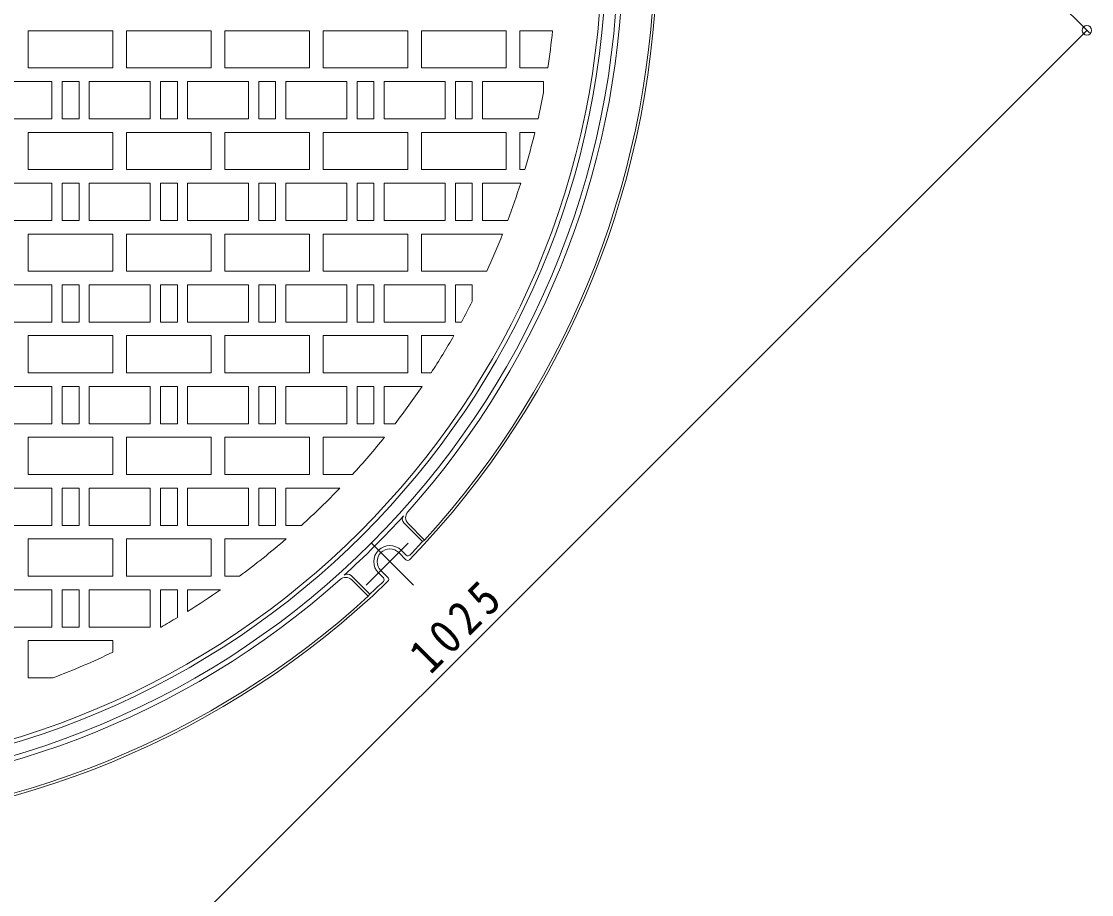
# Model space of a CAD drawing. Units: millimetres, scale not verified. Extents: x -1063 to 1330, y -947 to 967.
# Drawn here: x -382 to 249, y -126 to 389 of the extents above; entities that cross this region are included whole.
import ezdxf

# ---------------------------------------------------------------- set-up
doc = ezdxf.new("R2010")
doc.units = ezdxf.units.MM
doc.header["$LTSCALE"] = 7
doc.header["$PDMODE"] = 32
doc.header["$PDSIZE"] = 5.6
doc.linetypes.add('CHAIN1', pattern=[8, 5, -1, 1, -1])
for name, color, linetype, lineweight in [('0-1_躯体', 2, 'Continuous', 9), ('0-2_仕上', 3, 'Continuous', 9), ('0-4_その他', 7, 'Continuous', 9)]:
    doc.layers.add(name, color=color, linetype=linetype, lineweight=lineweight)
doc.styles.add('ＭＳ ゴシック', font='')
doc.styles.get('ＭＳ ゴシック').set_extended_font_data('MS Gothic')

msp = doc.modelspace()

# ---------------------------------------------------------------- linework, layer by layer
at = {"layer": '0-1_躯体'}
for p, q in [((-156.338, 93.472), (-145.268, 82.403)), ((-153.78, 93.035), (-144.042, 83.297)), ((-144.042, 83.297), (-145.268, 82.403)), ((-159.221, 75.85), (-155.034, 71.662)), ((-157.807, 77.264), (-154.92, 74.377)), ((-171.242, 63.829), (-168.355, 60.942)), ((-169.828, 65.243), (-165.641, 61.056)), ((-187.451, 62.359), (-176.381, 51.29)), ((-187.014, 59.802), (-177.276, 50.063)), ((-177.276, 50.063), (-176.381, 51.29))]:
    msp.add_line(p, q, dxfattribs=at)
at = {"layer": '0-1_躯体', "linetype": 'CHAIN1'}
for p, q in [((-150.571, 56.592), (-178.479, 84.5)), ((-178.479, 56.592), (-150.571, 84.5))]:
    msp.add_line(p, q, dxfattribs=at)
at = {"layer": '0-1_躯体'}
for centre, radius, start, end in [((-526.917, 432.938), 497, 180, 0), ((-526.917, 432.938), 490, 180, 0), ((-526.917, 432.938), 500, 318.23523, 0), ((-526.917, 432.938), 520, 315.99457, 359.99997), ((-526.917, 432.938), 518.5, 317.5977, 0), ((-526.917, 432.938), 499.7, 312.14943, 317.85057), ((-154.217, 95.594), 3, 137.85031, 225), ((-150.245, 96.571), 5, 138.23477, 225.00081), ((-526.917, 432.938), 518.2, 316.21986, 317.4332), ((-164.525, 70.546), 9.5, 45.00021, 224.99979), ((-164.525, 70.546), 7.5, 45, 224.99973), ((-153.974, 72.723), 1.5, 225.00134, 315.99434), ((-153.86, 75.438), 1.5, 225, 316.21922), ((-189.572, 60.238), 3, 45, 132.14906), ((-526.917, 432.938), 500, 270, 311.76474), ((-526.917, 432.938), 520, 270.94088, 314.00543), ((-190.55, 56.266), 5, 44.9996, 131.76485), ((-526.917, 432.938), 518.2, 312.56679, 313.78012), ((-169.416, 59.881), 1.5, 313.78078, 45), ((-166.701, 59.995), 1.5, 314.0043, 44.99866), ((-526.917, 432.938), 518.5, 271.82361, 312.40228)]:
    msp.add_arc(centre, radius, start, end, dxfattribs=at)
at = {"layer": '0-2_仕上'}
for p, q in [((-377.917, 383.938), (-377.917, 361.938)), ((-377.917, 383.938), (-327.917, 383.938)), ((-319.917, 383.938), (-319.917, 361.938)), ((-319.917, 383.938), (-269.917, 383.938)), ((-261.917, 383.938), (-261.917, 361.938)), ((-261.917, 383.938), (-211.917, 383.938)), ((-203.918, 383.938), (-203.918, 361.938)), ((-203.918, 383.938), (-153.917, 383.938)), ((-145.917, 383.938), (-145.917, 361.938)), ((-145.917, 383.938), (-95.917, 383.938)), ((-87.918, 383.938), (-87.918, 361.938)), ((-87.918, 383.938), (-68.529, 383.938)), ((-71.417, 361.938), (-87.918, 361.938)), ((-357.917, 353.938), (-357.917, 331.938)), ((-357.917, 353.938), (-347.917, 353.938)), ((-299.917, 353.938), (-299.917, 331.938)), ((-299.917, 353.938), (-289.917, 353.938)), ((-241.917, 353.938), (-241.917, 331.938)), ((-241.917, 353.938), (-231.917, 353.938)), ((-183.917, 353.938), (-183.917, 331.938)), ((-183.917, 353.938), (-173.917, 353.938)), ((-125.917, 353.938), (-125.917, 331.938)), ((-125.917, 353.938), (-115.918, 353.938)), ((-73.918, 353.938), (-73.918, 347.426)), ((-77.117, 331.938), (-109.917, 331.938)), ((-377.917, 323.938), (-377.917, 301.938)), ((-377.917, 323.938), (-327.917, 323.938)), ((-319.917, 323.938), (-319.917, 301.938)), ((-319.917, 323.938), (-269.917, 323.938)), ((-261.917, 323.938), (-261.917, 301.938)), ((-261.917, 323.938), (-211.917, 323.938)), ((-203.918, 323.938), (-203.918, 301.938)), ((-203.918, 323.938), (-153.917, 323.938)), ((-145.917, 323.938), (-145.917, 301.938)), ((-145.917, 323.938), (-95.917, 323.938)), ((-87.918, 323.938), (-87.918, 301.938)), ((-87.918, 323.938), (-78.989, 323.938)), ((-84.922, 301.938), (-87.918, 301.938)), ((-357.917, 293.938), (-357.917, 271.938)), ((-357.917, 293.938), (-347.917, 293.938)), ((-299.917, 293.938), (-299.917, 271.938)), ((-299.917, 293.938), (-289.917, 293.938)), ((-241.917, 293.938), (-241.917, 271.938)), ((-241.917, 293.938), (-231.917, 293.938)), ((-183.917, 293.938), (-183.917, 271.938)), ((-183.917, 293.938), (-173.917, 293.938)), ((-125.917, 293.938), (-125.917, 271.938)), ((-125.917, 293.938), (-115.918, 293.938)), ((-109.917, 271.938), (-109.917, 293.938)), ((-109.917, 293.938), (-87.372, 293.938)), ((-94.945, 271.938), (-109.917, 271.938)), ((-377.917, 263.938), (-377.917, 241.938)), ((-377.917, 263.938), (-327.917, 263.938)), ((-319.917, 263.938), (-319.917, 241.938)), ((-319.917, 263.938), (-269.917, 263.938)), ((-261.917, 263.938), (-261.917, 241.938)), ((-261.917, 263.938), (-211.917, 263.938)), ((-203.918, 263.938), (-203.918, 241.938)), ((-203.918, 263.938), (-153.917, 263.938)), ((-145.917, 263.938), (-145.917, 241.938)), ((-145.917, 263.938), (-98.012, 263.938)), ((-107.346, 241.938), (-145.917, 241.938)), ((-357.917, 233.938), (-357.917, 211.938)), ((-357.917, 233.938), (-347.917, 233.938)), ((-299.917, 233.938), (-299.917, 211.938)), ((-299.917, 233.938), (-289.917, 233.938)), ((-241.917, 233.938), (-241.917, 211.938)), ((-241.917, 233.938), (-231.917, 233.938)), ((-183.917, 233.938), (-183.917, 211.938)), ((-183.917, 233.938), (-173.917, 233.938)), ((-125.917, 233.938), (-125.917, 211.938)), ((-125.917, 233.938), (-115.918, 233.938)), ((-115.918, 233.938), (-115.918, 224.131)), ((-122.343, 211.938), (-125.917, 211.938)), ((-377.917, 203.938), (-377.917, 181.938)), ((-377.917, 203.938), (-327.917, 203.938)), ((-319.917, 203.938), (-319.917, 181.938)), ((-319.917, 203.938), (-269.917, 203.938)), ((-261.917, 203.938), (-261.917, 181.938)), ((-261.917, 203.938), (-211.917, 203.938)), ((-203.918, 203.938), (-203.918, 181.938)), ((-203.918, 203.938), (-153.917, 203.938)), ((-145.917, 203.938), (-145.917, 181.938)), ((-145.917, 203.938), (-126.817, 203.938)), ((-140.239, 181.938), (-145.917, 181.938)), ((-357.917, 173.938), (-357.917, 151.938)), ((-357.917, 173.938), (-347.917, 173.938)), ((-299.917, 173.938), (-299.917, 151.938)), ((-299.917, 173.938), (-289.917, 173.938)), ((-241.917, 173.938), (-241.917, 151.938)), ((-241.917, 173.938), (-231.917, 173.938)), ((-183.917, 173.938), (-183.917, 151.938)), ((-183.917, 173.938), (-173.917, 173.938)), ((-167.917, 151.938), (-167.917, 173.938)), ((-167.917, 173.938), (-145.551, 173.938)), ((-161.459, 151.938), (-167.917, 151.938)), ((-377.917, 143.938), (-377.917, 121.938)), ((-377.917, 143.938), (-327.917, 143.938)), ((-319.917, 143.938), (-319.917, 121.938)), ((-319.917, 143.938), (-269.917, 143.938)), ((-261.917, 143.938), (-261.917, 121.938)), ((-261.917, 143.938), (-211.917, 143.938)), ((-203.918, 143.938), (-203.918, 121.938)), ((-203.918, 143.938), (-167.752, 143.938)), ((-186.623, 121.938), (-203.918, 121.938)), ((-357.917, 113.938), (-357.917, 91.938)), ((-357.917, 113.938), (-347.917, 113.938)), ((-299.917, 113.938), (-299.917, 91.938)), ((-299.917, 113.938), (-289.917, 113.938)), ((-241.917, 113.938), (-241.917, 91.938)), ((-241.917, 113.938), (-231.917, 113.938)), ((-225.917, 91.938), (-225.917, 113.938)), ((-225.917, 113.938), (-194.111, 113.938)), ((-216.692, 91.938), (-225.917, 91.938)), ((-377.917, 83.938), (-377.917, 61.937)), ((-377.917, 83.938), (-327.917, 83.938)), ((-319.917, 83.938), (-319.917, 61.937)), ((-319.917, 83.938), (-269.917, 83.938)), ((-261.917, 83.938), (-261.917, 61.937)), ((-261.917, 83.938), (-225.72, 83.938)), ((-253.275, 61.937), (-261.917, 61.937)), ((-357.917, 53.938), (-357.917, 31.938)), ((-357.917, 53.938), (-347.917, 53.938)), ((-299.917, 53.938), (-299.917, 31.938)), ((-299.917, 53.938), (-289.917, 53.938)), ((-289.917, 53.938), (-289.917, 37.524)), ((-299.497, 31.938), (-299.917, 31.938)), ((-377.917, 23.938), (-377.917, 1.938)), ((-377.917, 23.938), (-327.917, 23.938)), ((-327.917, 23.938), (-327.917, 17.101)), ((-363.333, 1.938), (-377.917, 1.938))]:
    msp.add_line(p, q, dxfattribs=at)
for points in [[(-327.917, 383.938), (-327.917, 361.938), (-377.917, 361.938)], [(-269.917, 383.938), (-269.917, 361.938), (-319.917, 361.938)], [(-211.917, 383.938), (-211.917, 361.938), (-261.917, 361.938)], [(-153.917, 383.938), (-153.917, 361.938), (-203.918, 361.938)], [(-95.917, 383.938), (-95.917, 361.938), (-145.917, 361.938)], [(-347.917, 353.938), (-347.917, 331.938), (-357.917, 331.938)], [(-289.917, 353.938), (-289.917, 331.938), (-299.917, 331.938)], [(-231.917, 353.938), (-231.917, 331.938), (-241.917, 331.938)], [(-173.917, 353.938), (-173.917, 331.938), (-183.917, 331.938)], [(-115.918, 353.938), (-115.918, 331.938), (-125.917, 331.938)], [(-109.917, 331.938), (-109.917, 353.938), (-73.918, 353.938)], [(-327.917, 323.938), (-327.917, 301.938), (-377.917, 301.938)], [(-269.917, 323.938), (-269.917, 301.938), (-319.917, 301.938)], [(-211.917, 323.938), (-211.917, 301.938), (-261.917, 301.938)], [(-153.917, 323.938), (-153.917, 301.938), (-203.918, 301.938)], [(-95.917, 323.938), (-95.917, 301.938), (-145.917, 301.938)], [(-347.917, 293.938), (-347.917, 271.938), (-357.917, 271.938)], [(-289.917, 293.938), (-289.917, 271.938), (-299.917, 271.938)], [(-231.917, 293.938), (-231.917, 271.938), (-241.917, 271.938)], [(-173.917, 293.938), (-173.917, 271.938), (-183.917, 271.938)], [(-115.918, 293.938), (-115.918, 271.938), (-125.917, 271.938)], [(-327.917, 263.938), (-327.917, 241.938), (-377.917, 241.938)], [(-269.917, 263.938), (-269.917, 241.938), (-319.917, 241.938)], [(-211.917, 263.938), (-211.917, 241.938), (-261.917, 241.938)], [(-153.917, 263.938), (-153.917, 241.938), (-203.918, 241.938)], [(-347.917, 233.938), (-347.917, 211.938), (-357.917, 211.938)], [(-289.917, 233.938), (-289.917, 211.938), (-299.917, 211.938)], [(-231.917, 233.938), (-231.917, 211.938), (-241.917, 211.938)], [(-173.917, 233.938), (-173.917, 211.938), (-183.917, 211.938)], [(-327.917, 203.938), (-327.917, 181.938), (-377.917, 181.938)], [(-269.917, 203.938), (-269.917, 181.938), (-319.917, 181.938)], [(-211.917, 203.938), (-211.917, 181.938), (-261.917, 181.938)], [(-153.917, 203.938), (-153.917, 181.938), (-203.918, 181.938)], [(-347.917, 173.938), (-347.917, 151.938), (-357.917, 151.938)], [(-289.917, 173.938), (-289.917, 151.938), (-299.917, 151.938)], [(-231.917, 173.938), (-231.917, 151.938), (-241.917, 151.938)], [(-173.917, 173.938), (-173.917, 151.938), (-183.917, 151.938)], [(-327.917, 143.938), (-327.917, 121.938), (-377.917, 121.938)], [(-269.917, 143.938), (-269.917, 121.938), (-319.917, 121.938)], [(-211.917, 143.938), (-211.917, 121.938), (-261.917, 121.938)], [(-347.917, 113.938), (-347.917, 91.938), (-357.917, 91.938)], [(-289.917, 113.938), (-289.917, 91.938), (-299.917, 91.938)], [(-231.917, 113.938), (-231.917, 91.938), (-241.917, 91.938)], [(-327.917, 83.938), (-327.917, 61.937), (-377.917, 61.937)], [(-269.917, 83.938), (-269.917, 61.937), (-319.917, 61.937)], [(-347.917, 53.938), (-347.917, 31.938), (-357.917, 31.938)], [(-341.917, 31.938), (-341.917, 53.938), (-305.917, 53.938)], [(-305.917, 53.938), (-305.917, 31.938), (-341.917, 31.938)], [(-283.917, 41.183), (-283.917, 53.938), (-264.468, 53.938)]]:
    msp.add_lwpolyline(points, dxfattribs=at)
for points in [[(-363.917, 353.938), (-363.917, 331.938), (-399.917, 331.938), (-399.917, 353.938)], [(-305.917, 353.938), (-305.917, 331.938), (-341.917, 331.938), (-341.917, 353.938)], [(-247.917, 353.938), (-247.917, 331.938), (-283.917, 331.938), (-283.917, 353.938)], [(-189.917, 353.938), (-189.917, 331.938), (-225.917, 331.938), (-225.917, 353.938)], [(-131.917, 353.938), (-131.917, 331.938), (-167.917, 331.938), (-167.917, 353.938)], [(-363.917, 293.938), (-363.917, 271.938), (-399.917, 271.938), (-399.917, 293.938)], [(-305.917, 293.938), (-305.917, 271.938), (-341.917, 271.938), (-341.917, 293.938)], [(-247.917, 293.938), (-247.917, 271.938), (-283.917, 271.938), (-283.917, 293.938)], [(-189.917, 293.938), (-189.917, 271.938), (-225.917, 271.938), (-225.917, 293.938)], [(-131.917, 293.938), (-131.917, 271.938), (-167.917, 271.938), (-167.917, 293.938)], [(-363.917, 233.938), (-363.917, 211.938), (-399.917, 211.938), (-399.917, 233.938)], [(-305.917, 233.938), (-305.917, 211.938), (-341.917, 211.938), (-341.917, 233.938)], [(-247.917, 233.938), (-247.917, 211.938), (-283.917, 211.938), (-283.917, 233.938)], [(-189.917, 233.938), (-189.917, 211.938), (-225.917, 211.938), (-225.917, 233.938)], [(-131.917, 233.938), (-131.917, 211.938), (-167.917, 211.938), (-167.917, 233.938)], [(-363.917, 173.938), (-363.917, 151.938), (-399.917, 151.938), (-399.917, 173.938)], [(-305.917, 173.938), (-305.917, 151.938), (-341.917, 151.938), (-341.917, 173.938)], [(-247.917, 173.938), (-247.917, 151.938), (-283.917, 151.938), (-283.917, 173.938)], [(-189.917, 173.938), (-189.917, 151.938), (-225.917, 151.938), (-225.917, 173.938)], [(-363.917, 113.938), (-363.917, 91.938), (-399.917, 91.938), (-399.917, 113.938)], [(-305.917, 113.938), (-305.917, 91.938), (-341.917, 91.938), (-341.917, 113.938)], [(-247.917, 113.938), (-247.917, 91.938), (-283.917, 91.938), (-283.917, 113.938)], [(-363.917, 53.938), (-363.917, 31.938), (-399.917, 31.938), (-399.917, 53.938)]]:
    msp.add_lwpolyline(points, close=True, dxfattribs=at)
for radius, start, end in [(487.5, 270, 0), (461, 351.14044, 353.89845), (461, 347.34447, 349.31009), (461, 343.49106, 346.32332), (461, 339.55911, 342.45116), (461, 335.52368, 338.49425), (461, 331.35425, 333.06731), (461, 327.01161, 330.21501), (461, 322.44341, 325.81807), (461, 317.57527, 321.17833), (461, 312.2944, 316.21339), (461, 306.41167, 310.79514), (461, 301.8107, 304.70177), (461, 299.55894, 300.93727), (461, 290.784, 295.57358)]:
    msp.add_arc((-526.917, 432.938), radius, start, end, dxfattribs=at)
at = {"layer": '0-4_その他'}
for p, q in [((248.127, 382.679), (-154.625, 785.431)), ((-478.142, -340.621), (246.642, 384.164))]:
    msp.add_line(p, q, dxfattribs=at)
msp.add_point((246.642, 384.164), dxfattribs=at)

# ---------------------------------------------------------------- texts
at = {"layer": '0-4_その他', "color": 2, "insert": (-140.375, 3.086), "char_height": 20.53, "attachment_point": 7, "rotation": 45, "style": 'ＭＳ ゴシック'}
msp.add_mtext('\\T1.28;\\W0.9;1025', dxfattribs=at)

doc.saveas('drawing.dxf')
